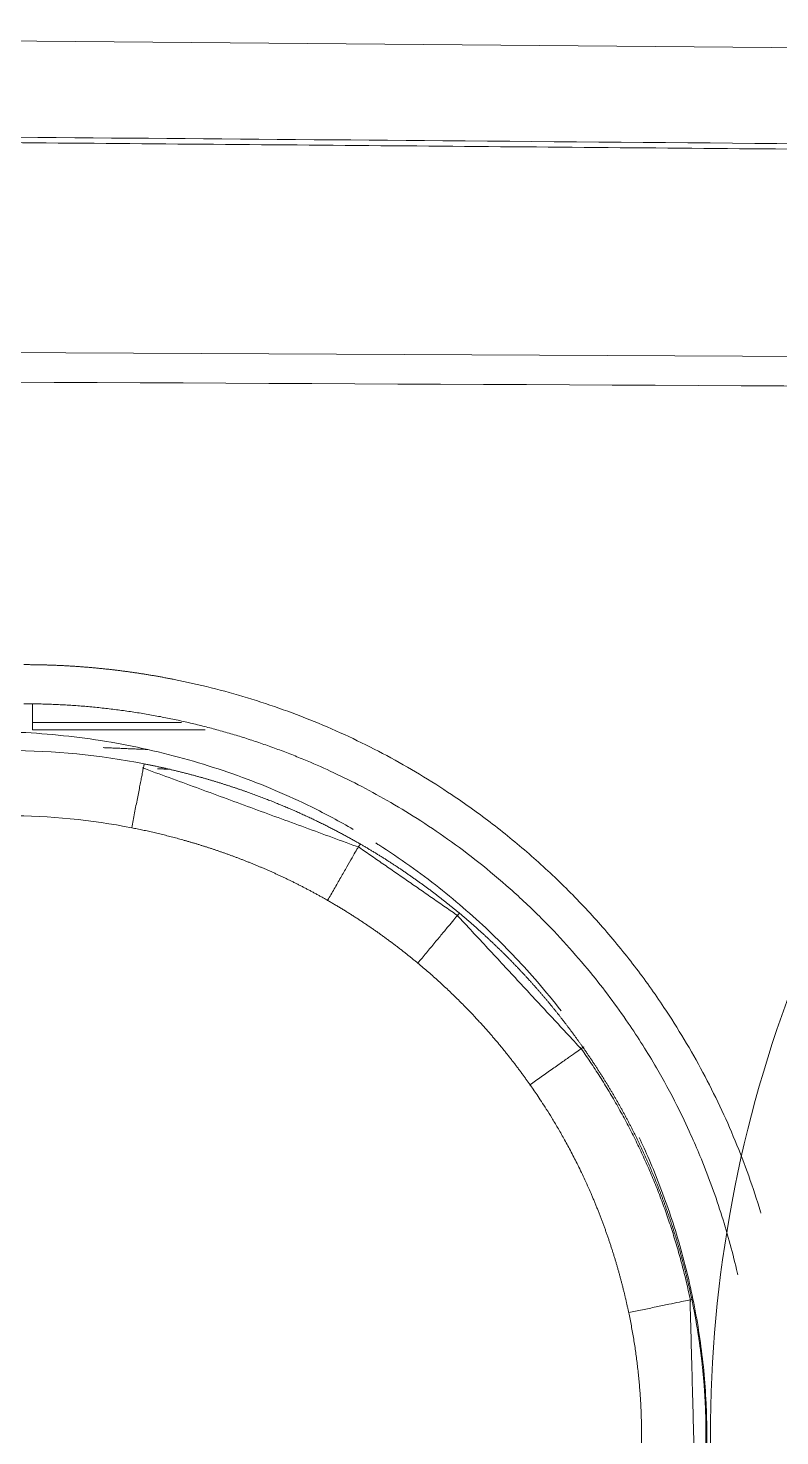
# Model space of a CAD drawing. Header units: millimetres. Extents: x 13235 to 13829, y -4257 to -3417.
# Drawn here: x 13438 to 13440.49, y -3500.119 to -3495.456 of the extents above; entities that cross this region are included whole.
import ezdxf

# ---------------------------------------------------------------- set-up
doc = ezdxf.new("R2010")
doc.units = ezdxf.units.MM
doc.header["$LTSCALE"] = 0.1
doc.layers.get('0').update_dxf_attribs({"lineweight": 15})

msp = doc.modelspace()

# ---------------------------------------------------------------- linework, layer by layer
at = {"linetype": 'Continuous', "lineweight": 18, "extrusion": (-1.22465e-16, -1, 0)}
for p, q in [((13443.2475, -3495.5448), (13433.1102, -3495.4564)), ((13438.0139, -3497.6972), (13438.0139, -3497.7805)), ((13438.0139, -3497.7569), (13438.5081, -3497.7569)), ((13438.0139, -3497.7805), (13438.5863, -3497.7805))]:
    msp.add_line(p, q, dxfattribs=at)
at = {"linetype": 'Continuous', "lineweight": 13, "extrusion": (-1.22465e-16, -1, 0)}
msp.add_line((13433.1102, -3496.5072), (13442.2219, -3496.5516), dxfattribs=at)
at = {"linetype": 'Continuous', "lineweight": 18}
msp.add_arc((13444.4852, -3500.1194), 4.225, 158.7413, 201.2587, dxfattribs=at)
for points, knots in [([(13433.1101, -3495.7777), (13433.3146, -3495.7794), (13433.8268, -3495.7836), (13434.7501, -3495.7912), (13435.983, -3495.8014), (13437.5588, -3495.8144), (13439.5105, -3495.8305), (13441.4521, -3495.8466), (13442.7433, -3495.8573), (13443.2475, -3495.8615)], [0, 0, 0, 0, 0.060512, 0.151583, 0.273211, 0.425399, 0.61789, 0.850803, 1, 1, 1, 1]), ([(13440.3509, -3499.5865), (13440.3495, -3499.5805), (13440.3336, -3499.511), (13440.2967, -3499.3775), (13440.2426, -3499.2299), (13440.1918, -3499.1124), (13440.1451, -3499.0147), (13440.0774, -3498.89), (13439.9837, -3498.7414), (13439.8583, -3498.5738), (13439.7252, -3498.4267), (13439.599, -3498.3077), (13439.4952, -3498.2205), (13439.3922, -3498.143), (13439.2906, -3498.0747), (13439.1915, -3498.0148), (13439.0956, -3497.9627), (13439.0033, -3497.9178), (13438.9351, -3497.8879), (13438.8903, -3497.8696), (13438.8675, -3497.8606), (13438.8445, -3497.8518), (13438.8216, -3497.8432), (13438.7986, -3497.8349), (13438.7755, -3497.8268), (13438.7524, -3497.819), (13438.7293, -3497.8114), (13438.7061, -3497.804), (13438.6829, -3497.7969), (13438.6597, -3497.7901), (13438.6365, -3497.7835), (13438.6132, -3497.7771), (13438.5899, -3497.771), (13438.5666, -3497.7651), (13438.5433, -3497.7595), (13438.5199, -3497.7541), (13438.4966, -3497.7489), (13438.4732, -3497.744), (13438.4499, -3497.7393), (13438.4265, -3497.7349), (13438.4031, -3497.7307), (13438.3798, -3497.7267), (13438.3564, -3497.723), (13438.3331, -3497.7195), (13438.3097, -3497.7162), (13438.2864, -3497.7132), (13438.2631, -3497.7104), (13438.2398, -3497.7078), (13438.2165, -3497.7054), (13438.1932, -3497.7033), (13438.17, -3497.7014), (13438.1468, -3497.6998), (13438.1236, -3497.6983), (13438.1004, -3497.6971), (13438.0773, -3497.6961), (13438.0542, -3497.6954), (13438.0312, -3497.6948), (13438.0081, -3497.6945), (13437.9928, -3497.6944), (13437.9852, -3497.6944)], [0, 0, 0, 0, 0.005596, 0.065412, 0.126836, 0.149641, 0.18273, 0.226099, 0.279748, 0.343673, 0.417871, 0.461291, 0.502701, 0.5421, 0.579489, 0.614866, 0.648233, 0.679589, 0.708935, 0.716466, 0.723984, 0.731489, 0.73898, 0.746459, 0.753925, 0.761378, 0.768817, 0.776244, 0.783657, 0.791058, 0.798445, 0.80582, 0.813181, 0.820529, 0.827865, 0.835187, 0.842496, 0.849792, 0.857075, 0.864345, 0.871602, 0.878846, 0.886077, 0.893295, 0.9005, 0.907692, 0.914871, 0.922036, 0.929189, 0.936329, 0.943455, 0.950569, 0.95767, 0.964757, 0.971832, 0.978893, 0.985942, 0.992978, 1, 1, 1, 1]), ([(13437.8656, -3497.7867), (13437.9622, -3497.7867), (13438.154, -3497.7987), (13438.4326, -3497.8491), (13438.6088, -3497.9018), (13438.7788, -3497.9629), (13438.8607, -3497.9977), (13438.9862, -3498.0597), (13439.0324, -3498.0845), (13439.0772, -3498.1104)], [0, 0, 0, 0, 0.216943, 0.433887, 0.65083, 0.65083, 0.867773, 0.867773, 1, 1, 1, 1]), ([(13438.3846, -3497.8935), (13438.3884, -3497.8943), (13438.396, -3497.8957), (13438.4073, -3497.898), (13438.4185, -3497.9004), (13438.4297, -3497.9028), (13438.4408, -3497.9052), (13438.4518, -3497.9076), (13438.4628, -3497.9101), (13438.4737, -3497.9127), (13438.4845, -3497.9152), (13438.4952, -3497.9178), (13438.5059, -3497.9205), (13438.5165, -3497.9232), (13438.527, -3497.9259), (13438.5375, -3497.9286), (13438.5479, -3497.9314), (13438.5582, -3497.9342), (13438.5684, -3497.937), (13438.5786, -3497.9398), (13438.5887, -3497.9427), (13438.5987, -3497.9456), (13438.6086, -3497.9486), (13438.6185, -3497.9515), (13438.6283, -3497.9545), (13438.638, -3497.9575), (13438.6477, -3497.9605), (13438.6573, -3497.9636), (13438.6668, -3497.9667), (13438.6762, -3497.9698), (13438.6856, -3497.9729), (13438.6949, -3497.976), (13438.7041, -3497.9791), (13438.7132, -3497.9823), (13438.7223, -3497.9855), (13438.7313, -3497.9887), (13438.7403, -3497.9919), (13438.7491, -3497.9951), (13438.7579, -3497.9984), (13438.7666, -3498.0017), (13438.7753, -3498.0049), (13438.7839, -3498.0082), (13438.7924, -3498.0115), (13438.8008, -3498.0148), (13438.8092, -3498.0181), (13438.8175, -3498.0214), (13438.8257, -3498.0248), (13438.8338, -3498.0281), (13438.8419, -3498.0315), (13438.8499, -3498.0348), (13438.8579, -3498.0382), (13438.8658, -3498.0416), (13438.8736, -3498.0449), (13438.8813, -3498.0483), (13438.889, -3498.0517), (13438.8966, -3498.0551), (13438.9041, -3498.0585), (13438.9116, -3498.0619), (13438.919, -3498.0653), (13438.9263, -3498.0687), (13438.9336, -3498.072), (13438.9408, -3498.0754), (13438.9479, -3498.0788), (13438.955, -3498.0822), (13438.962, -3498.0856), (13438.9689, -3498.089), (13438.9758, -3498.0924), (13438.9826, -3498.0958), (13438.9893, -3498.0992), (13438.996, -3498.1026), (13439.0026, -3498.1059), (13439.0092, -3498.1093), (13439.0156, -3498.1127), (13439.0221, -3498.116), (13439.0284, -3498.1194), (13439.0347, -3498.1227), (13439.0409, -3498.126), (13439.0471, -3498.1293), (13439.0532, -3498.1327), (13439.0592, -3498.136), (13439.0652, -3498.1393), (13439.0712, -3498.1425), (13439.077, -3498.1458), (13439.0828, -3498.1491), (13439.0886, -3498.1523), (13439.0942, -3498.1556), (13439.098, -3498.1577), (13439.0999, -3498.1588)], [0, 0, 0, 0, 0.01515, 0.03022, 0.045209, 0.060117, 0.074945, 0.089692, 0.104358, 0.118943, 0.133446, 0.147869, 0.162211, 0.176472, 0.190651, 0.204749, 0.218766, 0.232702, 0.246556, 0.260329, 0.274021, 0.287631, 0.30116, 0.314607, 0.327973, 0.341258, 0.354461, 0.367583, 0.380623, 0.393583, 0.406461, 0.419257, 0.431972, 0.444606, 0.457159, 0.469631, 0.482022, 0.494331, 0.506559, 0.518707, 0.530773, 0.542759, 0.554664, 0.566488, 0.578231, 0.589894, 0.601476, 0.612978, 0.6244, 0.635741, 0.647002, 0.658183, 0.669283, 0.680304, 0.691245, 0.702107, 0.712888, 0.72359, 0.734213, 0.744756, 0.75522, 0.765605, 0.775911, 0.786138, 0.796287, 0.806357, 0.816349, 0.826262, 0.836098, 0.845856, 0.855537, 0.865139, 0.874665, 0.884114, 0.893485, 0.90278, 0.911998, 0.92114, 0.930206, 0.939195, 0.948108, 0.956946, 0.965707, 0.974393, 0.983004, 0.99154, 1, 1, 1, 1]), ([(13439.0999, -3498.1588), (13439.1033, -3498.1608), (13439.11, -3498.1647), (13439.1201, -3498.1706), (13439.1302, -3498.1766), (13439.1402, -3498.1826), (13439.1502, -3498.1886), (13439.1601, -3498.1947), (13439.17, -3498.2008), (13439.1798, -3498.207), (13439.1896, -3498.2132), (13439.1994, -3498.2195), (13439.2091, -3498.2258), (13439.2187, -3498.2321), (13439.2284, -3498.2385), (13439.238, -3498.2449), (13439.2475, -3498.2514), (13439.257, -3498.2579), (13439.2664, -3498.2644), (13439.2758, -3498.271), (13439.2852, -3498.2776), (13439.2945, -3498.2843), (13439.3038, -3498.291), (13439.313, -3498.2977), (13439.3222, -3498.3044), (13439.3313, -3498.3112), (13439.3404, -3498.3181), (13439.3494, -3498.3249), (13439.3584, -3498.3318), (13439.3673, -3498.3387), (13439.3762, -3498.3457), (13439.3851, -3498.3527), (13439.3939, -3498.3597), (13439.4026, -3498.3667), (13439.4114, -3498.3738), (13439.42, -3498.3809), (13439.4258, -3498.3857), (13439.4286, -3498.3881)], [0, 0, 0, 0, 0.029198, 0.058362, 0.087492, 0.116589, 0.145651, 0.174679, 0.203672, 0.232631, 0.261554, 0.290441, 0.319293, 0.348108, 0.376887, 0.405629, 0.434334, 0.463002, 0.491631, 0.520222, 0.548774, 0.577287, 0.605761, 0.634195, 0.662589, 0.690941, 0.719253, 0.747523, 0.77575, 0.803936, 0.832078, 0.860177, 0.888231, 0.916241, 0.944207, 0.972126, 1, 1, 1, 1]), ([(13439.1516, -3498.1554), (13439.1549, -3498.1575), (13439.2287, -3498.2042), (13439.3648, -3498.3015), (13439.4819, -3498.404), (13439.5636, -3498.4825), (13439.5898, -3498.5089), (13439.6401, -3498.5621), (13439.6643, -3498.5889), (13439.7148, -3498.6475), (13439.7407, -3498.6793), (13439.7655, -3498.7114)], [0, 0, 0, 0, 0.012658, 0.287837, 0.563016, 0.563016, 0.700605, 0.700605, 0.838195, 0.838195, 1, 1, 1, 1]), ([(13439.4286, -3498.3881), (13439.4316, -3498.3906), (13439.4376, -3498.3956), (13439.4466, -3498.4032), (13439.4554, -3498.4108), (13439.4642, -3498.4183), (13439.473, -3498.426), (13439.4816, -3498.4336), (13439.4902, -3498.4412), (13439.4987, -3498.4488), (13439.5071, -3498.4565), (13439.5155, -3498.4641), (13439.5238, -3498.4718), (13439.532, -3498.4795), (13439.5401, -3498.4872), (13439.5482, -3498.4949), (13439.5562, -3498.5026), (13439.5641, -3498.5103), (13439.572, -3498.518), (13439.5798, -3498.5257), (13439.5875, -3498.5334), (13439.5951, -3498.5411), (13439.6027, -3498.5488), (13439.6102, -3498.5565), (13439.6177, -3498.5642), (13439.625, -3498.572), (13439.6323, -3498.5797), (13439.6396, -3498.5874), (13439.6467, -3498.5951), (13439.6538, -3498.6028), (13439.6609, -3498.6106), (13439.6678, -3498.6183), (13439.6747, -3498.626), (13439.6815, -3498.6337), (13439.6883, -3498.6414), (13439.695, -3498.6491), (13439.7016, -3498.6568), (13439.7082, -3498.6645), (13439.7147, -3498.6722), (13439.7212, -3498.6799), (13439.7276, -3498.6876), (13439.7339, -3498.6953), (13439.7402, -3498.703), (13439.7464, -3498.7107), (13439.7526, -3498.7183), (13439.7587, -3498.726), (13439.7647, -3498.7337), (13439.7707, -3498.7414), (13439.7766, -3498.749), (13439.7825, -3498.7567), (13439.7883, -3498.7643), (13439.7941, -3498.772), (13439.7998, -3498.7796), (13439.8054, -3498.7872), (13439.811, -3498.7949), (13439.8166, -3498.8025), (13439.8221, -3498.8101), (13439.8275, -3498.8177), (13439.8329, -3498.8253), (13439.8365, -3498.8304), (13439.8383, -3498.833)], [0, 0, 0, 0, 0.019384, 0.038691, 0.057923, 0.077077, 0.096156, 0.115157, 0.134082, 0.152929, 0.171699, 0.190392, 0.209008, 0.227545, 0.246005, 0.264387, 0.28269, 0.300915, 0.319062, 0.33713, 0.355119, 0.373029, 0.39086, 0.408611, 0.426283, 0.443876, 0.461389, 0.478825, 0.496183, 0.513464, 0.53067, 0.547801, 0.564858, 0.581842, 0.598753, 0.615592, 0.632361, 0.649059, 0.665687, 0.682247, 0.698739, 0.715163, 0.73152, 0.747812, 0.764038, 0.780199, 0.796296, 0.81233, 0.828301, 0.844209, 0.860056, 0.875842, 0.891568, 0.907233, 0.92284, 0.938387, 0.953876, 0.969308, 0.984682, 1, 1, 1, 1]), ([(13439.8383, -3498.833), (13439.8404, -3498.836), (13439.8447, -3498.8421), (13439.851, -3498.8513), (13439.8573, -3498.8605), (13439.8635, -3498.8697), (13439.8696, -3498.8789), (13439.8757, -3498.8881), (13439.8818, -3498.8973), (13439.8877, -3498.9065), (13439.8936, -3498.9156), (13439.8995, -3498.9248), (13439.9052, -3498.934), (13439.911, -3498.9432), (13439.9166, -3498.9524), (13439.9222, -3498.9616), (13439.9278, -3498.9708), (13439.9333, -3498.98), (13439.9387, -3498.9892), (13439.9441, -3498.9984), (13439.9494, -3499.0077), (13439.9547, -3499.0169), (13439.9599, -3499.0262), (13439.9651, -3499.0354), (13439.9702, -3499.0447), (13439.9753, -3499.054), (13439.9803, -3499.0633), (13439.9852, -3499.0727), (13439.9901, -3499.082), (13439.995, -3499.0914), (13439.9998, -3499.1007), (13440.0046, -3499.1101), (13440.0093, -3499.1196), (13440.014, -3499.129), (13440.0186, -3499.1385), (13440.0232, -3499.148), (13440.0277, -3499.1575), (13440.0322, -3499.167), (13440.0366, -3499.1766), (13440.041, -3499.1862), (13440.0454, -3499.1958), (13440.0497, -3499.2055), (13440.054, -3499.2151), (13440.0582, -3499.2249), (13440.0624, -3499.2346), (13440.0665, -3499.2444), (13440.0707, -3499.2542), (13440.0747, -3499.264), (13440.0787, -3499.2739), (13440.0827, -3499.2838), (13440.0867, -3499.2937), (13440.0906, -3499.3037), (13440.0944, -3499.3137), (13440.0983, -3499.3237), (13440.102, -3499.3338), (13440.1058, -3499.3439), (13440.1095, -3499.354), (13440.1131, -3499.3641), (13440.1167, -3499.3743), (13440.1203, -3499.3845), (13440.1238, -3499.3947), (13440.1273, -3499.4049), (13440.1307, -3499.4152), (13440.1341, -3499.4255), (13440.1374, -3499.4358), (13440.1407, -3499.4461), (13440.144, -3499.4565), (13440.1471, -3499.4669), (13440.1503, -3499.4773), (13440.1534, -3499.4877), (13440.1565, -3499.4981), (13440.1595, -3499.5086), (13440.1624, -3499.5191), (13440.1653, -3499.5296), (13440.1682, -3499.5401), (13440.171, -3499.5507), (13440.1738, -3499.5612), (13440.1765, -3499.5718), (13440.1792, -3499.5824), (13440.1818, -3499.593), (13440.1844, -3499.6036), (13440.1869, -3499.6142), (13440.1893, -3499.6249), (13440.1918, -3499.6355), (13440.1941, -3499.6462), (13440.1965, -3499.6569), (13440.198, -3499.664), (13440.1987, -3499.6676)], [0, 0, 0, 0, 0.012237, 0.024433, 0.036588, 0.048704, 0.060781, 0.072819, 0.084819, 0.096781, 0.108706, 0.120596, 0.132451, 0.144275, 0.156068, 0.167832, 0.179569, 0.191281, 0.202968, 0.214633, 0.226276, 0.237901, 0.249507, 0.261097, 0.272673, 0.284235, 0.295785, 0.307326, 0.318857, 0.330381, 0.3419, 0.353413, 0.364924, 0.376434, 0.387943, 0.399454, 0.410967, 0.422484, 0.434007, 0.445536, 0.457074, 0.468621, 0.480178, 0.491748, 0.503331, 0.514928, 0.526542, 0.538171, 0.549817, 0.561479, 0.573156, 0.584847, 0.596553, 0.608273, 0.620005, 0.631751, 0.643509, 0.655279, 0.66706, 0.678852, 0.690655, 0.702468, 0.714291, 0.726123, 0.737965, 0.749814, 0.761672, 0.773538, 0.785411, 0.797291, 0.809178, 0.821071, 0.83297, 0.844875, 0.856784, 0.868699, 0.880619, 0.892543, 0.90447, 0.916402, 0.928337, 0.940274, 0.952215, 0.964158, 0.976104, 0.988051, 1, 1, 1, 1]), ([(13440.024, -3499.1308), (13440.0353, -3499.1547), (13440.0463, -3499.1789), (13440.0699, -3499.2336), (13440.0824, -3499.2642), (13440.1181, -3499.3578), (13440.1615, -3499.487), (13440.2106, -3499.6909), (13440.2312, -3499.832), (13440.2416, -3499.9391), (13440.2442, -3499.975), (13440.2468, -3500.0292), (13440.2474, -3500.0473), (13440.248, -3500.0744), (13440.2482, -3500.0881), (13440.2484, -3500.104), (13440.2484, -3500.1119), (13440.2484, -3500.1159), (13440.2484, -3500.1176), (13440.2484, -3500.1187), (13440.2484, -3500.1193), (13440.2482, -3500.231), (13440.2397, -3500.3439), (13440.2227, -3500.4567)], [0, 0, 0, 0, 0.063856, 0.063856, 0.14192, 0.14192, 0.298048, 0.454176, 0.610304, 0.610304, 0.688368, 0.688368, 0.7274, 0.7274, 0.746916, 0.756674, 0.761553, 0.763993, 0.765213, 0.765213, 0.766432, 0.766432, 1, 1, 1, 1])]:
    msp.add_open_spline(points, degree=3, knots=knots, dxfattribs=at)
for points, degree in [([(13443.2475, -3495.8796), (13433.1101, -3495.7954)], 1), ([(13438.3965, -3497.8458), (13438.2481, -3497.8397)], 1), ([(13437.9344, -3497.8495), (13438.086, -3497.8494), (13438.2374, -3497.8647), (13438.3846, -3497.8935)], 3), ([(13439.0982, -3498.1706), (13438.3774, -3497.9061)], 1), ([(13438.4702, -3497.9114), (13438.4282, -3497.9097)], 1), ([(13438.343, -3498.1052), (13438.2085, -3498.0788), (13438.0714, -3498.065), (13437.9343, -3498.0649)], 3), ([(13439.4243, -3498.3969), (13439.0921, -3498.1671)], 1), ([(13439.8343, -3498.84), (13439.4196, -3498.3931)], 1), ([(13440.1948, -3499.674), (13440.0998, -3499.2151), (13439.829, -3498.8326)], 2), ([(13440.2139, -3500.4594), (13440.1927, -3499.6639)], 1)]:
    msp.add_open_spline(points, degree=degree, dxfattribs=at)
at = {"linetype": 'Continuous', "lineweight": 13}
for points in [[(13442.2101, -3496.6498), (13439.1768, -3496.635), (13436.1435, -3496.6202), (13433.1102, -3496.6053)], [(13439.9896, -3499.7114), (13440.0044, -3499.7083), (13440.0348, -3499.7019), (13440.0805, -3499.6923), (13440.1231, -3499.6834), (13440.1589, -3499.6759), (13440.1852, -3499.6704), (13440.2006, -3499.6672), (13440.205, -3499.6663), (13440.2016, -3499.667), (13440.1987, -3499.6676)]]:
    msp.add_open_spline(points, degree=3, dxfattribs=at)
for points, knots in [([(13437.9862, -3497.5648), (13437.9904, -3497.5648), (13437.9988, -3497.5648), (13438.0113, -3497.5649), (13438.0238, -3497.565), (13438.0363, -3497.5653), (13438.0489, -3497.5655), (13438.0614, -3497.5659), (13438.0739, -3497.5663), (13438.0864, -3497.5667), (13438.0989, -3497.5672), (13438.1113, -3497.5678), (13438.1238, -3497.5685), (13438.1363, -3497.5692), (13438.1488, -3497.5699), (13438.1612, -3497.5708), (13438.1737, -3497.5717), (13438.1862, -3497.5726), (13438.1986, -3497.5736), (13438.2111, -3497.5747), (13438.2235, -3497.5758), (13438.236, -3497.577), (13438.2484, -3497.5783), (13438.2608, -3497.5796), (13438.2732, -3497.581), (13438.2857, -3497.5824), (13438.2981, -3497.5839), (13438.3105, -3497.5855), (13438.3229, -3497.5871), (13438.3353, -3497.5888), (13438.3477, -3497.5906), (13438.3601, -3497.5924), (13438.3724, -3497.5942), (13438.3848, -3497.5962), (13438.3972, -3497.5982), (13438.4096, -3497.6002), (13438.4219, -3497.6023), (13438.4343, -3497.6045), (13438.4466, -3497.6068), (13438.459, -3497.6091), (13438.4713, -3497.6114), (13438.5206, -3497.6211), (13438.6061, -3497.6403), (13438.7267, -3497.6737), (13438.8456, -3497.713), (13438.9624, -3497.7582), (13439.0768, -3497.809), (13439.1884, -3497.8653), (13439.2974, -3497.9272), (13439.4151, -3498.002), (13439.5397, -3498.0913), (13439.6688, -3498.1974), (13439.7906, -3498.3116), (13439.9046, -3498.4335), (13440.0105, -3498.5629), (13440.0997, -3498.6877), (13440.1743, -3498.8057), (13440.2361, -3498.9149), (13440.2923, -3499.0268), (13440.343, -3499.1413), (13440.388, -3499.2582), (13440.4147, -3499.339), (13440.4272, -3499.3805), (13440.4277, -3499.382)], [0, 0, 0, 0, 0.003843, 0.007685, 0.011526, 0.015365, 0.019203, 0.023041, 0.026877, 0.030712, 0.034546, 0.03838, 0.042213, 0.046046, 0.049878, 0.05371, 0.057542, 0.061374, 0.065205, 0.069037, 0.072869, 0.076701, 0.080533, 0.084366, 0.088199, 0.092033, 0.095867, 0.099703, 0.103539, 0.107376, 0.111214, 0.115054, 0.118894, 0.122737, 0.12658, 0.130425, 0.134272, 0.13812, 0.14197, 0.145822, 0.149677, 0.153533, 0.191967, 0.230307, 0.268645, 0.307077, 0.345435, 0.383756, 0.422135, 0.460664, 0.511984, 0.563122, 0.614299, 0.665435, 0.716592, 0.767989, 0.806545, 0.844962, 0.883333, 0.921749, 0.960138, 0.998505, 1, 1, 1, 1]), ([(13438.9922, -3498.3457), (13438.9888, -3498.3437), (13438.982, -3498.3399), (13438.9719, -3498.3341), (13438.9617, -3498.3285), (13438.9516, -3498.3229), (13438.9414, -3498.3174), (13438.9313, -3498.312), (13438.9211, -3498.3067), (13438.911, -3498.3014), (13438.9008, -3498.2962), (13438.8907, -3498.2911), (13438.8805, -3498.286), (13438.8704, -3498.281), (13438.8602, -3498.2761), (13438.8501, -3498.2713), (13438.84, -3498.2665), (13438.8299, -3498.2618), (13438.8198, -3498.2572), (13438.8097, -3498.2526), (13438.7996, -3498.2482), (13438.7895, -3498.2437), (13438.7794, -3498.2394), (13438.7694, -3498.2351), (13438.7593, -3498.2309), (13438.7493, -3498.2267), (13438.7392, -3498.2226), (13438.7292, -3498.2186), (13438.7192, -3498.2146), (13438.7092, -3498.2107), (13438.6992, -3498.2069), (13438.6892, -3498.2031), (13438.6793, -3498.1994), (13438.6693, -3498.1958), (13438.6594, -3498.1922), (13438.6495, -3498.1887), (13438.6396, -3498.1852), (13438.6297, -3498.1818), (13438.6199, -3498.1784), (13438.61, -3498.1752), (13438.6002, -3498.1719), (13438.5904, -3498.1688), (13438.5806, -3498.1656), (13438.5708, -3498.1626), (13438.5611, -3498.1596), (13438.5514, -3498.1567), (13438.5416, -3498.1538), (13438.532, -3498.1509), (13438.5223, -3498.1482), (13438.5126, -3498.1454), (13438.503, -3498.1428), (13438.4934, -3498.1401), (13438.4838, -3498.1376), (13438.4743, -3498.1351), (13438.4647, -3498.1326), (13438.4552, -3498.1302), (13438.4457, -3498.1278), (13438.4363, -3498.1255), (13438.4268, -3498.1233), (13438.4174, -3498.1211), (13438.408, -3498.1189), (13438.3986, -3498.1168), (13438.3893, -3498.1147), (13438.38, -3498.1127), (13438.3707, -3498.1108), (13438.3614, -3498.1089), (13438.3522, -3498.107), (13438.346, -3498.1058), (13438.343, -3498.1052)], [0, 0, 0, 0, 0.016808, 0.033565, 0.05027, 0.066923, 0.083525, 0.100076, 0.116575, 0.133023, 0.14942, 0.165765, 0.182058, 0.198301, 0.214492, 0.230632, 0.246721, 0.262759, 0.278746, 0.294682, 0.310567, 0.326401, 0.342185, 0.357918, 0.3736, 0.389231, 0.404812, 0.420342, 0.435822, 0.451251, 0.466629, 0.481957, 0.497234, 0.512461, 0.527637, 0.542763, 0.557838, 0.572862, 0.587836, 0.60276, 0.617633, 0.632455, 0.647227, 0.661948, 0.676618, 0.691238, 0.705807, 0.720325, 0.734793, 0.74921, 0.763576, 0.777891, 0.792155, 0.806369, 0.820532, 0.834644, 0.848704, 0.862714, 0.876673, 0.890581, 0.904437, 0.918243, 0.931997, 0.9457, 0.959352, 0.972953, 0.986502, 1, 1, 1, 1]), ([(13438.9922, -3498.3457), (13438.9993, -3498.3332), (13439.0066, -3498.3205), (13439.0212, -3498.2951), (13439.0285, -3498.2824), (13439.0426, -3498.2578), (13439.0494, -3498.246), (13439.0621, -3498.2239), (13439.068, -3498.2137), (13439.0784, -3498.1955), (13439.083, -3498.1877), (13439.0905, -3498.1746), (13439.0935, -3498.1695), (13439.0979, -3498.162), (13439.0993, -3498.1596), (13439.1006, -3498.1574), (13439.1006, -3498.1576), (13439.0999, -3498.1588)], [0, 0, 0, 0, 0.125, 0.125, 0.25, 0.25, 0.375, 0.375, 0.5, 0.5, 0.625, 0.625, 0.75, 0.75, 0.875, 0.875, 1, 1, 1, 1]), ([(13439.2909, -3498.5536), (13439.2878, -3498.551), (13439.2817, -3498.5459), (13439.2723, -3498.5383), (13439.2629, -3498.5307), (13439.2535, -3498.5231), (13439.2439, -3498.5156), (13439.2343, -3498.5081), (13439.2246, -3498.5006), (13439.2149, -3498.4931), (13439.205, -3498.4857), (13439.1951, -3498.4784), (13439.1851, -3498.471), (13439.175, -3498.4637), (13439.1649, -3498.4564), (13439.1547, -3498.4492), (13439.1444, -3498.442), (13439.134, -3498.4348), (13439.1235, -3498.4277), (13439.113, -3498.4206), (13439.1024, -3498.4136), (13439.0917, -3498.4066), (13439.081, -3498.3996), (13439.0701, -3498.3927), (13439.0592, -3498.3859), (13439.0482, -3498.379), (13439.0372, -3498.3723), (13439.026, -3498.3655), (13439.0148, -3498.3589), (13439.0035, -3498.3522), (13438.9959, -3498.3479), (13438.9922, -3498.3457)], [0, 0, 0, 0, 0.032922, 0.065956, 0.099103, 0.132361, 0.165732, 0.199214, 0.232808, 0.266512, 0.300328, 0.334253, 0.368289, 0.402436, 0.436693, 0.471062, 0.505541, 0.540131, 0.574833, 0.609646, 0.644571, 0.679608, 0.714757, 0.750018, 0.785391, 0.820877, 0.856476, 0.892187, 0.928012, 0.963949, 1, 1, 1, 1]), ([(13439.2909, -3498.5536), (13439.3002, -3498.5423), (13439.3098, -3498.5309), (13439.3288, -3498.5079), (13439.3384, -3498.4964), (13439.3568, -3498.4742), (13439.3657, -3498.4635), (13439.3822, -3498.4437), (13439.3898, -3498.4345), (13439.4032, -3498.4184), (13439.4091, -3498.4114), (13439.4186, -3498.4), (13439.4222, -3498.3956), (13439.4275, -3498.3893), (13439.429, -3498.3875), (13439.4302, -3498.3862), (13439.4298, -3498.3866), (13439.4286, -3498.3881)], [0, 0, 0, 0, 0.125, 0.125, 0.25, 0.25, 0.375, 0.375, 0.5, 0.5, 0.625, 0.625, 0.75, 0.75, 0.875, 0.875, 1, 1, 1, 1]), ([(13439.6625, -3498.9562), (13439.6603, -3498.953), (13439.6559, -3498.9468), (13439.6492, -3498.9374), (13439.6424, -3498.928), (13439.6355, -3498.9186), (13439.6285, -3498.9091), (13439.6213, -3498.8995), (13439.614, -3498.8899), (13439.6067, -3498.8803), (13439.5991, -3498.8707), (13439.5915, -3498.861), (13439.5838, -3498.8512), (13439.5759, -3498.8415), (13439.5679, -3498.8317), (13439.5597, -3498.8219), (13439.5515, -3498.812), (13439.5431, -3498.8022), (13439.5346, -3498.7923), (13439.5259, -3498.7824), (13439.5172, -3498.7724), (13439.5083, -3498.7625), (13439.4992, -3498.7525), (13439.4889, -3498.7412), (13439.4771, -3498.7286), (13439.4638, -3498.7146), (13439.4502, -3498.7005), (13439.4361, -3498.6863), (13439.4217, -3498.6719), (13439.4068, -3498.6574), (13439.3915, -3498.6428), (13439.3758, -3498.6281), (13439.3597, -3498.6133), (13439.3432, -3498.5984), (13439.3262, -3498.5835), (13439.3087, -3498.5685), (13439.2969, -3498.5586), (13439.2909, -3498.5536)], [0, 0, 0, 0, 0.020773, 0.041732, 0.062878, 0.084209, 0.105726, 0.12743, 0.149319, 0.171395, 0.193656, 0.216104, 0.238738, 0.261559, 0.284565, 0.307758, 0.331138, 0.354705, 0.378459, 0.4024, 0.42653, 0.450848, 0.475354, 0.500049, 0.534435, 0.569498, 0.605238, 0.641655, 0.678752, 0.716529, 0.754988, 0.794127, 0.833947, 0.874446, 0.915622, 0.957474, 1, 1, 1, 1]), ([(13439.6625, -3498.9562), (13439.6747, -3498.9476), (13439.6872, -3498.9388), (13439.7122, -3498.9213), (13439.7247, -3498.9125), (13439.7488, -3498.8955), (13439.7604, -3498.8874), (13439.782, -3498.8722), (13439.7918, -3498.8653), (13439.8091, -3498.8532), (13439.8165, -3498.848), (13439.8284, -3498.8397), (13439.8329, -3498.8366), (13439.839, -3498.8323), (13439.8406, -3498.8312), (13439.8412, -3498.8308), (13439.8403, -3498.8315), (13439.8383, -3498.833)], [0, 0, 0, 0, 0.125, 0.125, 0.25, 0.25, 0.375, 0.375, 0.5, 0.5, 0.625, 0.625, 0.75, 0.75, 0.875, 0.875, 1, 1, 1, 1]), ([(13439.9896, -3499.7114), (13439.9888, -3499.7079), (13439.9873, -3499.7008), (13439.985, -3499.6902), (13439.9826, -3499.6795), (13439.9802, -3499.6688), (13439.9777, -3499.658), (13439.9751, -3499.6472), (13439.9724, -3499.6364), (13439.9697, -3499.6255), (13439.9668, -3499.6145), (13439.964, -3499.6036), (13439.961, -3499.5925), (13439.958, -3499.5815), (13439.9548, -3499.5704), (13439.9516, -3499.5592), (13439.9484, -3499.548), (13439.945, -3499.5368), (13439.9416, -3499.5255), (13439.9381, -3499.5142), (13439.9345, -3499.5029), (13439.9308, -3499.4915), (13439.927, -3499.4801), (13439.9232, -3499.4687), (13439.9192, -3499.4572), (13439.9152, -3499.4457), (13439.9111, -3499.4341), (13439.9069, -3499.4225), (13439.9026, -3499.4109), (13439.8982, -3499.3993), (13439.8937, -3499.3876), (13439.8891, -3499.3759), (13439.8845, -3499.3642), (13439.8797, -3499.3525), (13439.8748, -3499.3407), (13439.8699, -3499.3289), (13439.8591, -3499.3036), (13439.8424, -3499.2664), (13439.8194, -3499.2187), (13439.797, -3499.1751), (13439.7753, -3499.1353), (13439.7547, -3499.0993), (13439.7354, -3499.067), (13439.7174, -3499.0382), (13439.7011, -3499.0129), (13439.6866, -3498.9911), (13439.6739, -3498.9725), (13439.6661, -3498.9612), (13439.6625, -3498.9562)], [0, 0, 0, 0, 0.013048, 0.026168, 0.039362, 0.052627, 0.065965, 0.079376, 0.09286, 0.106416, 0.120044, 0.133745, 0.147519, 0.161366, 0.175284, 0.189276, 0.20334, 0.217477, 0.231686, 0.245968, 0.260323, 0.27475, 0.28925, 0.303822, 0.318468, 0.333185, 0.347976, 0.362839, 0.377775, 0.392783, 0.407864, 0.423018, 0.438245, 0.453544, 0.468916, 0.484361, 0.499879, 0.568283, 0.632102, 0.691336, 0.745984, 0.796045, 0.841518, 0.882401, 0.918692, 0.95039, 0.977493, 1, 1, 1, 1]), ([(13440.1987, -3499.6676), (13440.1995, -3499.6716), (13440.2012, -3499.6796), (13440.2036, -3499.6915), (13440.2059, -3499.7035), (13440.2082, -3499.7155), (13440.2104, -3499.7275), (13440.2125, -3499.7395), (13440.2146, -3499.7515), (13440.2166, -3499.7635), (13440.2186, -3499.7756), (13440.2204, -3499.7876), (13440.2223, -3499.7996), (13440.224, -3499.8117), (13440.2257, -3499.8238), (13440.2273, -3499.8358), (13440.2288, -3499.8479), (13440.2303, -3499.86), (13440.2317, -3499.872), (13440.2331, -3499.8841), (13440.2343, -3499.8962), (13440.2356, -3499.9083), (13440.2367, -3499.9203), (13440.2378, -3499.9324), (13440.2388, -3499.9445), (13440.2397, -3499.9566), (13440.2406, -3499.9687), (13440.2414, -3499.9807), (13440.2421, -3499.9928), (13440.2428, -3500.0049), (13440.2433, -3500.017), (13440.2439, -3500.029), (13440.2443, -3500.0411), (13440.2447, -3500.0531), (13440.245, -3500.0652), (13440.2453, -3500.0772), (13440.2455, -3500.0893), (13440.2456, -3500.1013), (13440.2456, -3500.1133), (13440.2456, -3500.1253), (13440.2455, -3500.1373), (13440.2454, -3500.1493), (13440.2452, -3500.1613), (13440.2449, -3500.1733), (13440.2445, -3500.1852), (13440.2441, -3500.1972), (13440.2437, -3500.2091), (13440.2431, -3500.221), (13440.2425, -3500.2329), (13440.2419, -3500.2448), (13440.2411, -3500.2567), (13440.2403, -3500.2685), (13440.2395, -3500.2804), (13440.2386, -3500.2922), (13440.2376, -3500.304), (13440.2366, -3500.3158), (13440.2355, -3500.3275), (13440.2343, -3500.3393), (13440.2331, -3500.351), (13440.2319, -3500.3627), (13440.2305, -3500.3744), (13440.2291, -3500.386), (13440.2277, -3500.3977), (13440.2262, -3500.4093), (13440.2246, -3500.4208), (13440.223, -3500.4324), (13440.2213, -3500.4439), (13440.2202, -3500.4516), (13440.2196, -3500.4555)], [0, 0, 0, 0, 0.015399, 0.030798, 0.046195, 0.06159, 0.076983, 0.092373, 0.107761, 0.123145, 0.138525, 0.153901, 0.169273, 0.18464, 0.200003, 0.21536, 0.230711, 0.246057, 0.261396, 0.276729, 0.292056, 0.307376, 0.322688, 0.337994, 0.353291, 0.368582, 0.383864, 0.399138, 0.414404, 0.429661, 0.44491, 0.46015, 0.475381, 0.490603, 0.505816, 0.521018, 0.53621, 0.551391, 0.566561, 0.581719, 0.596866, 0.612, 0.627121, 0.64223, 0.657325, 0.672406, 0.687472, 0.702525, 0.717562, 0.732584, 0.747591, 0.762582, 0.777556, 0.792514, 0.807454, 0.822378, 0.837284, 0.852172, 0.867042, 0.881893, 0.896725, 0.911539, 0.926333, 0.941107, 0.955861, 0.970595, 0.985308, 1, 1, 1, 1]), ([(13440.0085, -3500.4229), (13440.0091, -3500.419), (13440.0104, -3500.4104), (13440.0124, -3500.3964), (13440.0146, -3500.3804), (13440.0169, -3500.3623), (13440.0194, -3500.3421), (13440.0218, -3500.3198), (13440.0241, -3500.2954), (13440.0264, -3500.2689), (13440.0284, -3500.2402), (13440.0301, -3500.2095), (13440.0313, -3500.1767), (13440.0321, -3500.1418), (13440.0322, -3500.1048), (13440.0317, -3500.0719), (13440.0308, -3500.044), (13440.0298, -3500.0217), (13440.0286, -3499.9993), (13440.0271, -3499.977), (13440.0253, -3499.9547), (13440.0234, -3499.9324), (13440.0211, -3499.9102), (13440.0186, -3499.8879), (13440.0159, -3499.8657), (13440.0129, -3499.8436), (13440.0096, -3499.8214), (13440.0061, -3499.7993), (13440.0024, -3499.7773), (13439.9983, -3499.7553), (13439.9941, -3499.7333), (13439.9911, -3499.7187), (13439.9896, -3499.7114)], [0, 0, 0, 0, 0.016787, 0.036485, 0.059094, 0.084614, 0.113046, 0.144389, 0.178645, 0.215811, 0.255889, 0.298878, 0.344776, 0.393584, 0.4453, 0.499923, 0.531179, 0.562435, 0.59369, 0.624945, 0.6562, 0.687454, 0.718709, 0.749964, 0.781219, 0.812474, 0.843729, 0.874984, 0.906238, 0.937493, 0.968747, 1, 1, 1, 1])]:
    msp.add_open_spline(points, degree=3, knots=knots, dxfattribs=at)
msp.add_rational_spline([(13438.3846, -3497.8935), (13438.3852, -3497.8893), (13438.3685, -3497.9744), (13438.343, -3498.1052)], [0.999999846296, 0.828909578397, 0.82891520134, 1.00001671513], degree=3, dxfattribs=at)

doc.saveas('drawing.dxf')
